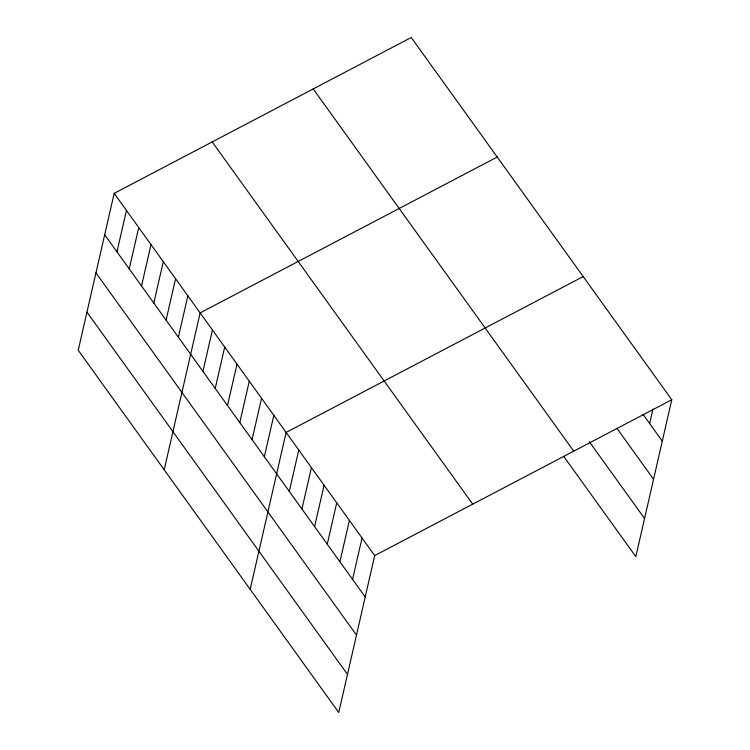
<?xml version="1.0" encoding="UTF-8"?>
<svg xmlns="http://www.w3.org/2000/svg" width="750" height="750" viewBox="0 0 750 750"><rect width="100%" height="100%" fill="white"/><g stroke="black" fill="none" stroke-linecap="round" stroke-linejoin="round"><path stroke-width="1.12" d="M114.169 193.359L78.225 350.269L338.756 712.5L374.691 555.591L114.169 193.359L411.244 37.5L671.775 399.731L635.831 556.641L563.906 456.637M116.963 251.831L126.45 210.431M129.253 268.903L138.731 227.513M141.534 285.984L151.013 244.584M153.816 303.056L163.294 261.666M166.097 320.138L175.575 278.738M178.378 337.209L187.856 295.819M164.203 469.8L200.137 312.891L497.222 157.041M202.941 371.363L212.419 329.972M215.222 388.444L224.7 347.044M227.503 405.516L236.991 364.125M239.784 422.597L249.272 381.197M252.066 439.669L261.553 398.278M264.356 456.75L273.834 415.35M250.181 589.341L286.116 432.431L583.191 276.572M289.284 491.419L298.772 450.028M301.941 509.016L311.419 467.616M314.597 526.603L324.075 485.212M327.253 544.2L336.731 502.809M339.909 561.797L349.387 520.397M352.556 579.394L362.044 537.994M649.641 423.534L652.969 408.984M374.691 555.591L671.775 399.731M642.975 414.272L662.288 441.131M616.931 428.316L653.559 479.25M589.284 441.666L644.569 518.522M313.209 88.931L573.741 451.163M212.203 141.928L472.734 504.159M104.681 234.75L365.212 596.981M95.953 272.869L356.484 635.1M86.963 312.15L347.484 674.381"/></g></svg>
